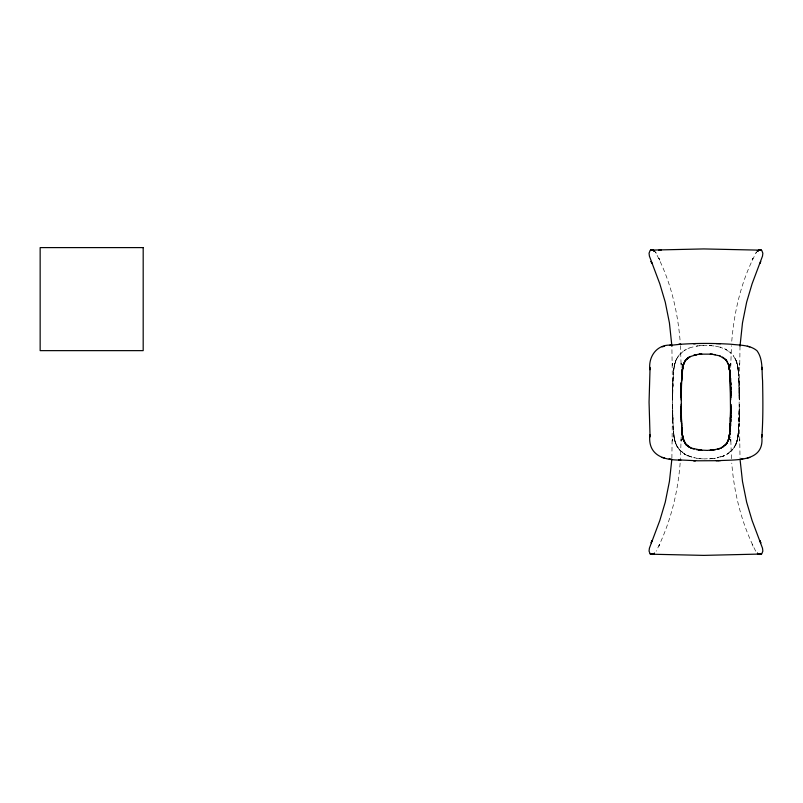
<?xml version="1.0" encoding="UTF-8"?>
<svg xmlns="http://www.w3.org/2000/svg" width="803" height="803" viewBox="0 0 803 803"><rect width="100%" height="100%" fill="white"/><g stroke="black" fill="none" stroke-linecap="round" stroke-linejoin="round"><path stroke-width="0.6" stroke-dasharray="4.01 3.01" d="M671.89 458.192L672.613 391.322L673.516 371.97L672.904 382.75M738.69 428.099L739.282 404.331L740.015 458.192M738.991 382.66L739.292 399.994L738.68 376.286L738.921 380.632M672.834 384.878L672.994 380.502L672.613 399.994L671.89 346.123M672.613 399.994L672.844 384.828L672.773 387.026M739.272 404.331L738.991 421.655M739.202 413.003L739.061 384.828M681.185 436.862L680.452 458.704M730.71 367.463L731.453 345.611M740.015 346.123L739.282 397.826L739.161 389.154M672.673 393.5L672.844 384.828M739.322 365.385L739.352 363.227L739.322 365.375M739.121 417.329L739.061 419.467L739.212 412.973L738.901 423.783M673.356 374.168L673.085 378.534M738.369 432.245L738.921 423.683L738.81 425.961M738.82 425.781L738.549 430.227L738.921 423.683M738.539 430.147L738.69 427.959M680.141 463.08C677.802 493.564 670.103 523.897 656.192 551.179M731.764 341.245C734.293 310.329 741.761 279.213 756.627 251.891L755.703 253.146M673.336 374.389L673.958 367.955M738.027 435.577L737.375 439.863L738.439 431.773L737.937 436.36M737.947 436.129L738.198 433.941M673.948 368.186L673.657 370.615L674.52 364.452L673.878 368.748M673.928 368.447L675.132 362.314L674.41 365.144L675.032 362.836M737.977 435.868L737.716 437.715L738.098 435.256M673.807 369.069L674.179 366.6M737.776 437.354L737.074 441.068L737.947 436.591L736.461 442.784L737.495 439.171L736.773 442.001M674.339 365.726L676.236 359.634M737.566 438.599L735.658 444.681L736.522 442.654M674.661 364.221L674.229 366.158L675.303 362.023M736.873 441.489L737.003 440.998L736.602 442.292M675.142 362.484L675.895 360.316M736.01 443.999L736.763 441.831M675.574 361.25L676.788 358.529M736.331 443.065L735.658 444.681M752.993 258.164L752.12 260.122L753.003 258.164M735.116 445.795L736.05 443.858L734.514 446.859M676.056 360.065L679.127 355.026L684.367 350.379L683.092 351.272M734.705 446.488L735.518 445.023L731.503 450.734L733.561 448.275M734.052 447.542L734.926 446.147M677.19 357.837L679.348 354.775M733.33 448.556L734.273 447.231M732.778 449.289L727.528 453.936L731.934 450.262M679.97 354.053L681.095 352.939L680.191 353.842M727.528 453.936L729.034 452.912L722.539 456.415L724.165 455.743L713.887 458.453L704.321 458.914L696.331 458.202L698.018 458.453M685.31 349.817L684.166 350.52L690.52 347.518L697.927 345.882L707.573 345.4L715.573 346.123M726.404 454.618L727.729 453.795M689.195 347.98L687.92 348.502M724.165 455.743L719.869 457.258M717.039 457.921L718.474 457.61M713.887 458.453L715.573 458.202M697.927 345.882L696.432 346.103M699.523 345.702L704.321 345.4M712.371 458.623L709.2 458.854M702.695 458.854L699.523 458.623M715.463 346.103L721.546 347.548L719.869 347.057L726.805 349.897L723.814 348.392L725.41 349.164M687.729 455.743L696.432 458.212M693.431 457.61L694.856 457.921M692.035 457.258L685.1 454.418L688.081 455.923L683.955 453.695L685.501 454.618L679.97 450.262M725.219 349.074L731.031 353.129L729.636 351.885L733.561 356.04M685.501 454.618L684.166 453.795M684.367 453.936L679.127 449.289L680.392 450.734L677.632 447.231M678.344 448.275L679.348 449.539M655.268 251.891L656.192 253.146L655.268 251.891C670.144 279.213 677.612 310.329 680.141 341.245M733.33 355.759L736.05 360.457L735.307 358.931M677.842 447.542L676.979 446.147L678.565 448.556M676.979 446.147L678.043 447.883L675.142 441.831M755.713 551.179C741.791 523.897 734.103 493.564 731.764 463.08M676.598 445.384L677.19 446.488M735.116 358.529L736.763 362.484L736.01 360.316L736.763 362.484L736.16 360.808M676.788 445.795L675.574 443.065M752.11 544.193L752.993 546.16M675.383 442.654L676.236 444.681M735.658 359.634L736.331 361.25M736.773 362.314L737.676 366.158L736.873 362.836M675.132 442.001L673.466 431.773L673.958 436.36M737.003 363.317L736.461 361.531L737.947 367.734L737.074 363.247M674.54 439.622L675.433 442.784L674.42 439.03M737.244 364.221L738.248 370.615L737.375 364.452L737.776 366.961M674.339 438.599L674.831 441.068M674.129 437.354L674.52 439.863L673.807 435.256M738.098 369.069L737.716 366.6L738.027 368.748M673.878 435.577L674.179 437.715L673.928 435.868M737.947 368.186L738.439 372.542L737.937 367.955M673.948 436.129L673.336 429.926M738.369 372.07L738.82 378.534M673.215 428.039L673.516 432.345L673.095 425.851M738.539 374.168L738.69 376.356M731.453 458.704L730.71 436.862M680.452 345.611L681.185 367.463M673.205 428.099L672.693 412.973L672.904 421.655M738.81 378.364L739.001 382.75M672.914 421.605L672.994 423.783L672.633 404.331L672.733 415.171L672.673 410.825M738.911 380.502L739.071 384.878M672.784 417.309L672.844 419.487L672.703 412.983M739.322 438.94L739.362 441.088L739.322 438.94M739.242 395.658L739.202 391.312L739.272 399.994M672.633 404.331L672.623 412.993M672.633 402.162L672.633 406.499M672.623 386.996L672.623 389.164L672.623 386.996M672.623 382.66L672.623 384.828L672.633 382.66M739.272 419.487L739.272 421.655L739.282 419.487M739.282 415.161L739.282 417.319L739.282 415.161M672.653 395.658L672.643 397.826L672.693 391.312L672.653 395.658M672.573 438.94L672.543 441.088L672.573 438.94M739.232 410.835L739.172 415.171L739.232 410.815M681.155 439.04L681.125 441.218L681.165 439.04M730.78 363.097L730.74 365.275L730.78 363.097M673.526 372.07L673.356 374.268L673.526 372.07M738.559 429.926L738.178 434.323L738.559 429.926M738.399 431.964L738.178 434.152L738.399 431.964M659.785 544.193L658.902 546.16L659.785 544.193M710.826 345.561L709.2 345.461L712.452 345.702L710.765 345.551M659.785 260.122L658.902 258.164L659.785 260.122M738.399 372.361L738.178 370.002L738.399 372.361M738.559 374.389L738.379 372.201L738.559 374.389M730.78 441.218L730.74 439.04L730.77 441.218M681.155 365.275L681.125 363.097L681.155 365.275M672.573 365.385L672.543 363.227L672.573 365.385M739.282 384.828L739.272 382.66L739.272 384.828M739.282 389.164L739.272 386.996L739.282 389.164M672.623 417.319L672.613 415.161L672.623 417.319M672.633 421.655L672.623 419.487L672.623 421.655"/><path stroke-width="1.2" d="M681.205 404.31L681.215 421.625M730.68 425.971L730.128 376.667L730.429 383.101M681.195 400.004L681.215 382.69L681.205 384.858M730.68 406.459L730.68 404.31L730.7 412.963L730.68 404.31M730.66 408.597L730.67 406.448L730.489 419.286L730.63 412.822L730.589 414.96M730.68 406.438L730.128 427.648L730.349 423.261M681.486 382.921L681.195 412.963M681.356 387.146L681.225 397.866L681.486 382.971M730.62 412.883L730.66 408.576M681.275 391.493L681.416 385.069M730.539 417.108L730.238 425.58M730.419 421.404L730.539 417.068M681.406 385.169L681.566 380.813M681.486 383.031L682.911 365.897L682.53 368.386M681.566 380.883L681.667 378.815M730.238 425.5L730.339 423.352M681.546 381.054L681.777 376.667M682.058 372.763L681.747 377.039L682.058 372.602L681.898 374.911M730.118 427.547L730.238 425.399M729.847 431.362L730.027 429.234L729.455 435.397L729.676 433.259M681.908 374.62L681.767 376.898L681.908 374.75M729.997 429.695L730.128 427.417L729.847 431.723M681.647 379.026L681.777 376.778M730.128 427.417L729.837 431.552L729.997 429.414M740.015 346.123L742.484 322.886L746.639 302.169L752.09 283.82L762.499 256.117L762.85 253.236L761.786 250.466L759.437 249.894L757.41 250.968L759.427 249.904L761.103 250.004L759.437 249.894L757.44 250.958L759.417 249.914L761.103 250.014M650.069 367.423L649.055 402.162L650.069 436.892M718.424 460.681C735.347 459.457 764.356 462.598 761.836 437.033C763.231 418.313 762.91 399.513 762.589 380.763C761.615 370.745 763.292 359.242 756.958 350.71C749.841 344.738 739.774 345.34 731.031 344.236C713.626 343.162 696.131 343.112 678.726 344.417L680.864 344.236M671.74 460.32L669.421 481.429L665.265 502.146L659.815 520.495L649.406 548.198L649.055 551.079L650.119 553.859L652.468 554.431L654.455 553.357L652.478 554.421L650.119 553.859M761.997 434.734L761.836 437.033M649.868 369.721C648.172 356.331 657.185 343.985 671.398 345.17L669.481 345.441L680.553 344.256M682.389 369.581L683.122 365.054L682.229 371.056M682.43 369.229L682.189 371.337L683.313 364.522L682.761 366.82M682.138 371.648L682.68 367.122M729.224 437.203L729.766 432.666M729.244 436.812L729.576 434.353L728.994 438.418L729.465 435.467L729.054 437.906M729.134 437.374L728.773 439.261L729.244 436.842L728.582 439.803L729.375 436.31L728.873 438.669L729.244 436.842M683.022 365.646L682.66 367.473L682.901 366.248M728.722 439.171L729.305 436.942L728.722 439.171L729.134 437.494M683.473 364.16L682.841 366.309L685.1 360.938L684.427 362.083M728.421 440.154L729.064 438.016L726.795 443.376L727.478 442.232L727.217 442.714M685.1 360.938L683.102 365.325L684.688 361.601M728.1 441.038L728.793 438.99L726.795 443.376M683.102 365.325L683.604 363.879L683.393 364.432M728.793 438.99L728.291 440.445L728.512 439.893M759.989 263.474L760.762 261.497M726.344 443.989L727.478 442.232M684.829 361.39L687.117 358.68L690.52 356.502L689.104 357.225M725.962 444.45L721.385 447.813L725.962 444.45L724.788 445.635L727.066 442.925M726.153 444.179L726.625 443.567M725.641 444.762L726.464 443.838M688.342 357.736L686.485 359.282L689.024 357.295L685.943 359.864L689.436 357.074M758.454 250.295L757.37 250.978L759.407 249.924M653.451 554.02L654.455 553.357L652.478 554.411L650.801 554.311L652.468 554.431L654.435 553.367L652.498 554.401M650.791 250.004L652.468 249.894L654.405 250.937L652.478 249.914L650.801 250.014L652.468 249.894L654.485 250.968L652.478 249.914L650.119 250.466L649.055 253.236L649.406 256.117L659.815 283.82L665.265 302.169L669.421 322.886L671.89 346.123M761.103 554.311L759.437 554.421L757.49 553.377L759.427 554.421L761.103 554.311L759.437 554.431L757.49 553.377L759.417 554.411L761.786 553.859L762.85 551.079L762.499 548.198L752.09 520.495L746.639 502.146L742.484 481.429L740.155 460.32M757.41 250.968L759.106 250.134L703.809 248.93L652.668 250.074L653.602 250.385M653.602 553.94L652.668 554.241L703.809 555.385L758.805 554.09M723.192 446.799L722.158 447.432M690.52 356.502L696.703 354.625L693.862 355.257L695.408 354.906M721.385 447.813L718.494 448.917L719.689 448.506M759.226 250.074L758.243 250.406L759.106 250.134M714.068 449.861L719.98 448.405M652.729 554.211L653.793 553.869L652.959 554.12M717.772 449.098L718.765 448.817M664.573 346.234L662.114 346.876M747.332 458.081L749.781 457.449M695.177 354.956L697.827 354.454M715.403 449.63L707.373 450.413L698.851 450.011L701.782 450.302M740.155 459.206L742.795 458.864M697.646 354.484L701.782 354.023L698.851 354.304L700.397 354.143M712.883 450.021L710.123 450.302M711.639 450.162L713.044 450.011L710.213 450.282M700.266 354.153L711.508 354.143L719.98 355.91M659.474 250.165L658.892 250.185L661.22 250.114M680.864 460.089L678.726 459.898L697.757 460.792L718.243 460.681M716.196 460.741L720.512 460.621M693.651 343.634L695.559 343.584L693.471 343.634M693.651 460.681L695.559 460.731L693.471 460.681M716.196 343.574L720.512 343.704M680.553 460.059C663.429 460.26 647.559 455.181 649.868 434.604M710.213 354.033L712.883 354.294M701.681 450.282L691.032 448.044M699.011 450.021L700.397 450.182M669.1 458.864L671.75 459.206M715.403 354.685L714.258 354.484M696.492 449.63L697.827 449.861M749.781 346.876L747.332 346.234M662.114 457.449L664.573 458.081M758.183 553.889L759.176 554.211M694.123 449.098L692.206 448.506M758.945 554.12L758.102 553.869L759.036 554.15M652.869 250.165L653.793 250.446L652.729 250.104M759.407 554.401L757.47 553.367M719.689 355.809L725.962 359.864L725.089 359.001M691.333 448.174L686.485 445.033L690.52 447.813M722.469 357.074L723.864 357.987M689.747 447.432L685.943 444.45L688.703 446.799M685.943 444.45L687.117 445.635L685.441 443.838M726.153 360.135L725.641 359.553L728.512 364.432M683.102 438.99L686.264 444.762M685.27 443.567L685.752 444.179M683.393 439.893L685.551 443.989M726.625 360.748L726.344 360.326L727.478 362.083M684.688 442.714L682.44 435.467L682.851 437.906L682.761 437.374M728.793 365.325L728.1 363.277L729.305 367.372M728.421 364.16L728.602 364.763M683.303 439.552L683.473 440.154M729.365 368.386L729.054 366.409L729.706 371.337L728.773 365.054L728.883 365.746M683.022 438.579L683.182 439.171L682.761 437.494L683.313 439.803L682.901 438.077M729.134 366.941L728.773 365.054L729.706 371.337L729.475 369.229M728.722 365.144L729.134 366.82L728.582 364.522L729.515 369.581L729.295 367.935M728.873 365.646L728.994 366.248M682.6 436.39L682.319 434.353L682.911 438.418L682.53 435.939M682.43 435.085L682.189 432.978L682.65 436.812M729.224 367.122L729.766 371.648M682.138 432.666L682.68 437.203M682.048 431.362L682.239 433.5L681.767 427.417M761.836 367.282L761.997 369.581M681.898 429.414L682.058 431.723L681.747 427.276L682.058 431.552M729.987 374.75L729.847 372.602L730.148 377.039L729.997 374.62M730.258 379.026L730.118 376.778L730.349 381.054M681.908 429.695L681.546 423.261M681.777 427.648L681.566 423.352M681.476 421.224L681.657 425.58M730.339 380.813L730.489 385.169M681.235 408.576L681.225 406.438L681.566 423.502L681.356 417.068M730.419 382.921L730.67 397.866L730.68 378.343M681.416 419.206L681.486 421.404M730.479 385.069L730.66 395.738M681.366 417.108L681.416 419.286M730.589 389.355L730.64 393.59M681.356 417.169L681.225 406.448M681.235 408.607L681.275 412.903L681.255 410.734M730.7 391.362L730.68 400.004M681.205 387.026L681.205 389.194L681.215 387.026M730.69 419.457L730.69 421.625L730.69 419.457M730.7 415.121L730.7 417.289L730.7 415.131M681.315 389.274L681.255 393.611L681.315 389.304M729.706 432.978L729.475 435.085L729.706 432.978M651.916 540.851L651.143 542.818L651.926 540.841M143.185 247.605L40.15 247.605L40.15 350.64L143.185 350.64L143.185 247.605M653.411 250.265L652.498 249.924L653.421 250.275M654.525 250.978L653.522 250.345L654.525 250.978M758.464 554.03L757.51 553.387L758.454 554.02M651.926 263.474L651.133 261.497L651.926 263.474M760.762 542.818L759.979 540.841L760.762 542.818M729.877 373.174L729.676 371.056L730.027 375.081L729.656 370.815L729.877 373.174M729.997 374.911L729.837 372.763L729.997 374.911M730.69 384.858L730.68 382.69L730.69 384.858M730.7 389.194L730.69 387.026L730.7 389.194M681.215 417.289L681.205 415.131L681.205 417.289"/></g></svg>
